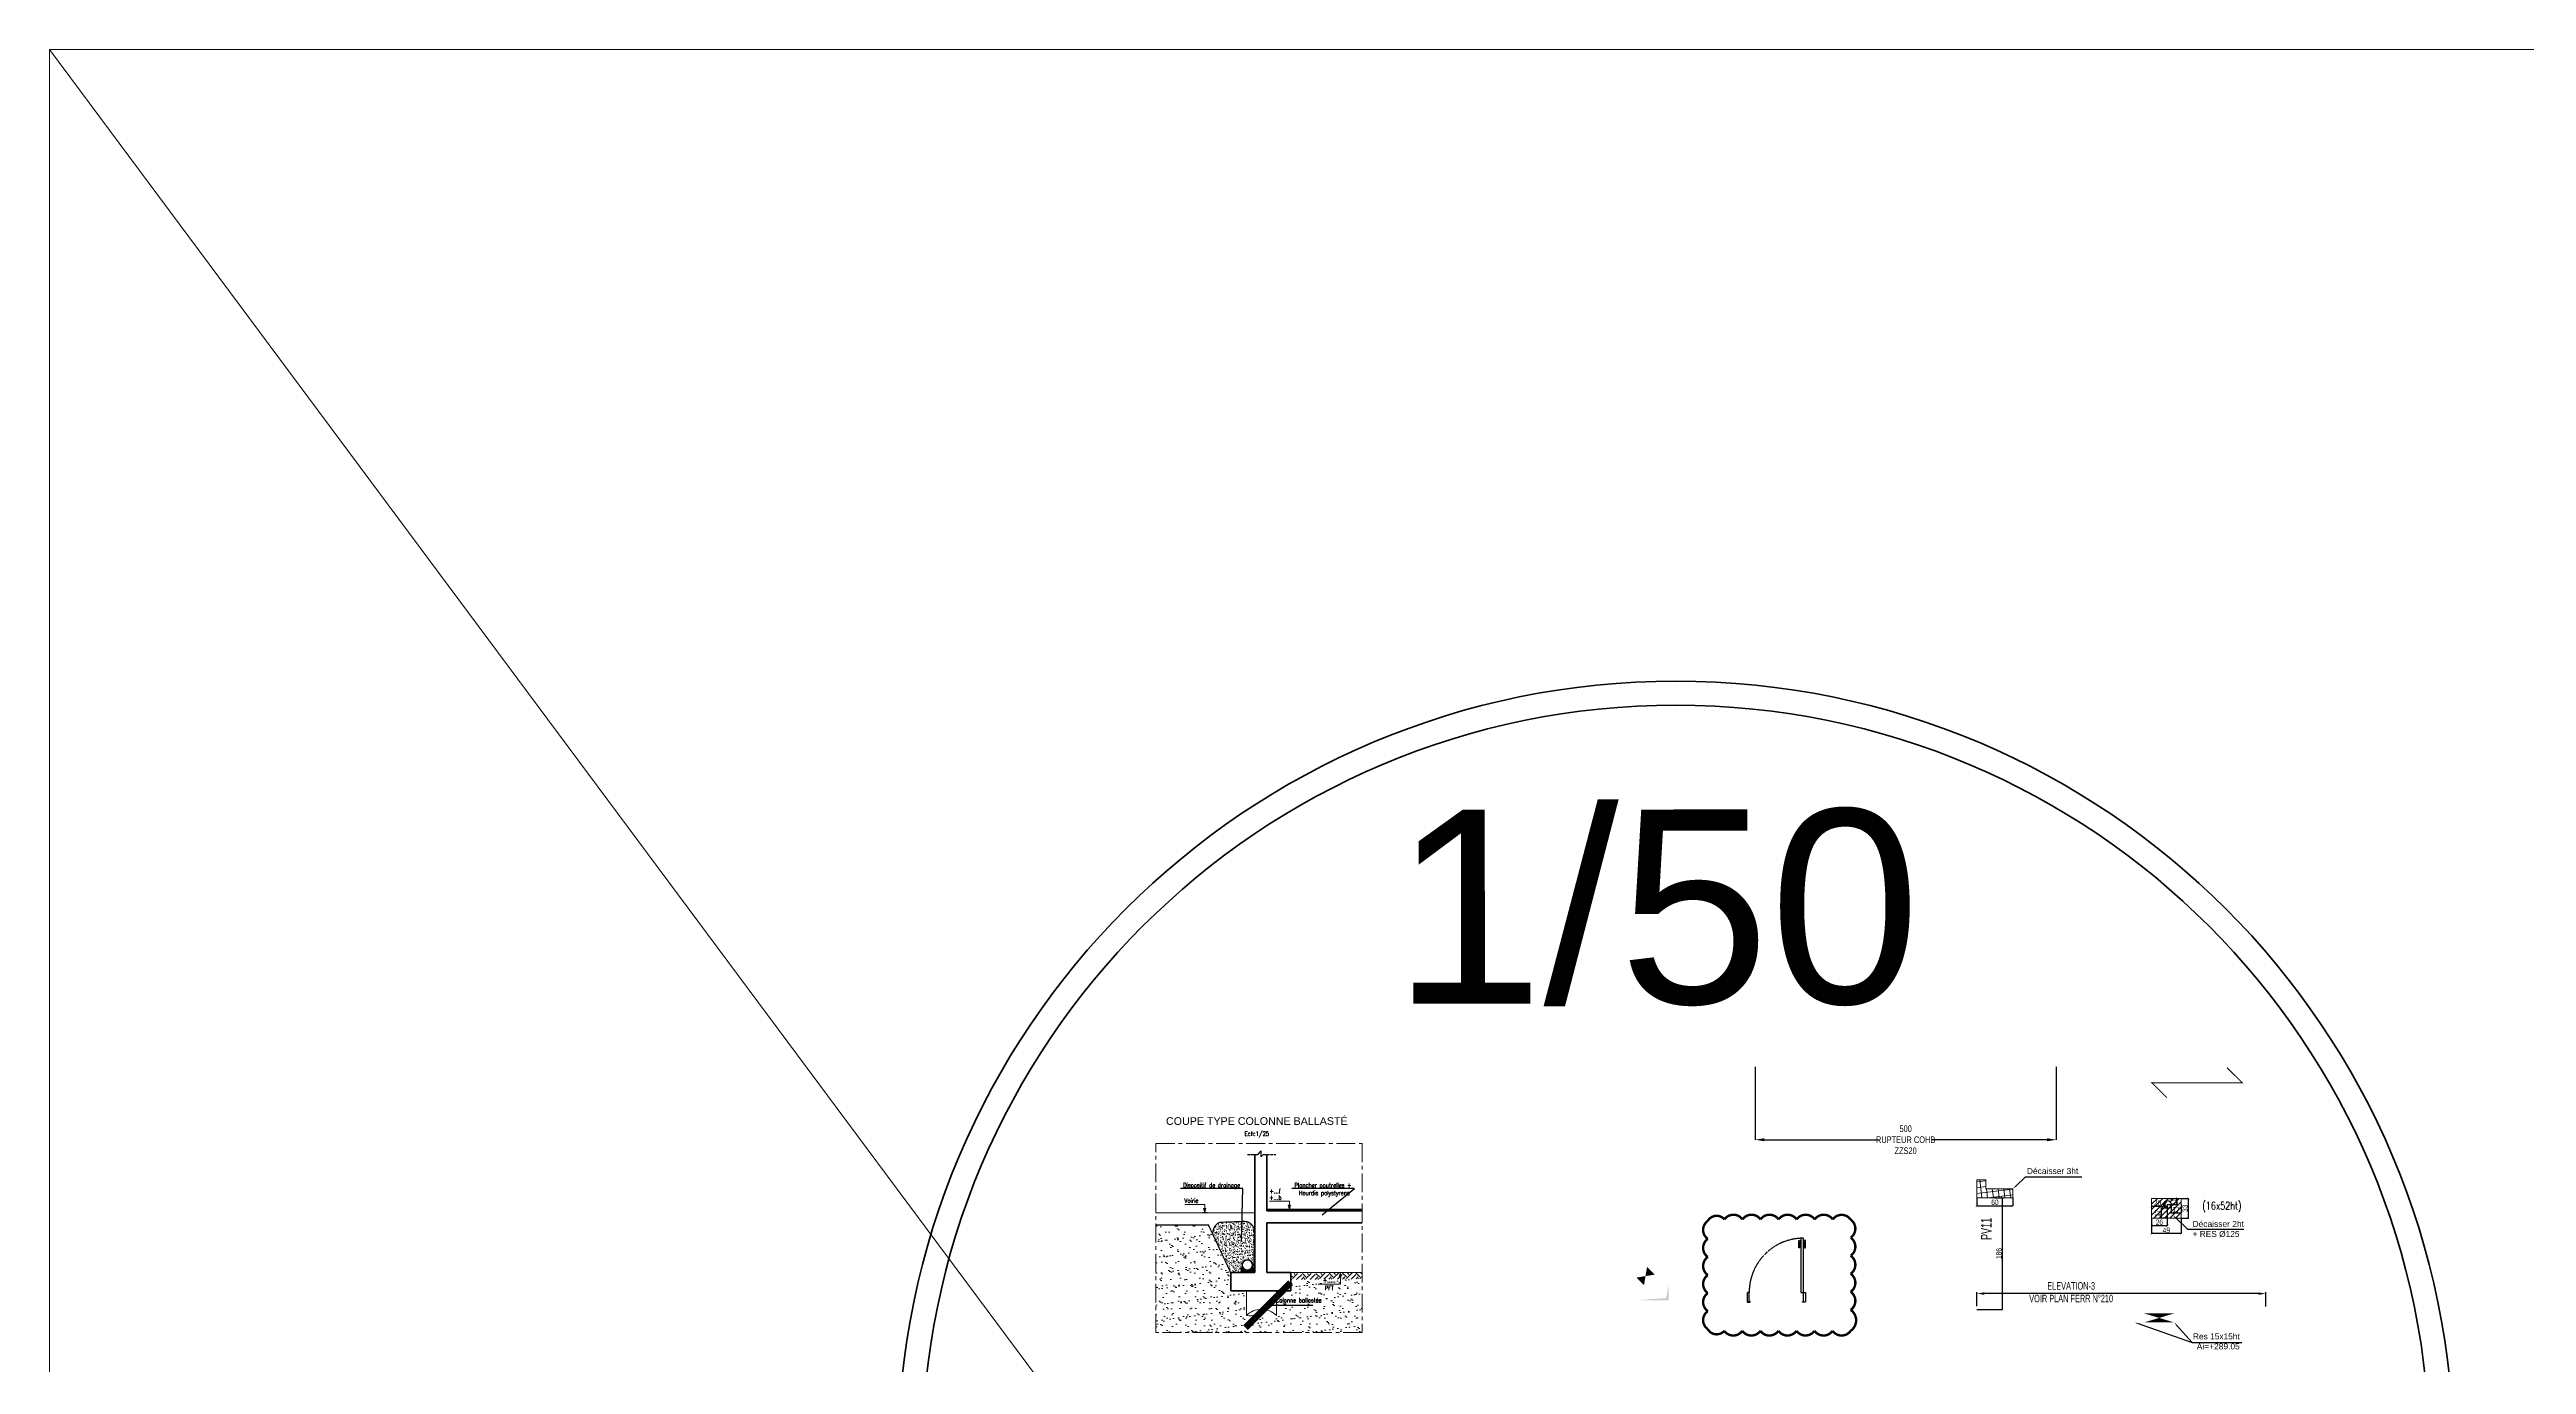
# Model space of a CAD drawing. Header units: metres. Extents: x -12536 to 12621, y -17191 to 9596.
# Drawn here: x 6423 to 10538, y 6131 to 8316 of the extents above; entities that cross this region are included whole.
import ezdxf
from ezdxf import colors
from ezdxf.entities.mleader import LeaderData, LeaderLine
from ezdxf.enums import TextEntityAlignment as Align
from ezdxf.math import Vec2, Vec3

# ---------------------------------------------------------------- set-up
doc = ezdxf.new("R2010")
doc.units = ezdxf.units.M
doc.header["$MEASUREMENT"] = 0
doc.header["$PDMODE"] = 2
doc.header["$PDSIZE"] = 0.25
for name, pattern in [('2007-10_08_CENTER', [100, 62.5, -12.5, 12.5, -12.5]), ('ACAD_ISO04W100', [30, 24, -3, 0, -3]), ('AXES', [2, 1.25, -0.25, 0.25, -0.25]), ('Cache (2)', [0.2, 0.1, -0.1]), ('CACHE2', [4.7625, 3.175, -1.5875]), ('LPENTE_200', [0.4, 0.25, -0.15])]:
    doc.linetypes.add(name, pattern=pattern)
for name, color, linetype in [('AXE COUPURE', 1, 'ACAD_ISO04W100'), ('B-ELE-RESERVATIONS', 3, 'Continuous'), ('B-HUISSERIE', 1, 'Continuous')]:
    doc.layers.add(name, color=color, linetype=linetype)
for name, color, linetype, lineweight in [('B-ARMA-TEXTE', 3, 'Continuous', 18), ('B-AXE', 1, 'AXES', 13), ('B-CAC', 5, 'CACHE2', 9), ('B-COT', 1, 'Continuous', 18), ('B-DALLE', 5, 'Continuous', 25), ('B-HACH', 8, 'Continuous', 9), ('B-RES', 6, 'Continuous', 18), ('B-RES PLOMBIER', 4, 'Continuous', 18), ('B-TITRE', 7, 'Continuous', 40), ("B-TITRE PV CV 0 L'ETAGE", 7, 'Continuous', 30), ('B-TXT', 3, 'Continuous', 30), ('B-VOILE-BA', 7, 'Continuous', 60), ('COTATION', 1, 'Continuous', 18), ('DALLE', 5, 'Continuous', 9)]:
    doc.layers.add(name, color=color, linetype=linetype, lineweight=lineweight)
for name, color, linetype, lineweight, true_color in [('B-COT ELEVATION', 7, 'Continuous', 15, 0xa400db), ('B-plombier', 7, 'Continuous', 20, 0xa100d6), ('b-rupteur 1', 7, 'Continuous', 20, 0xa400db)]:
    doc.layers.add(name, color=color, linetype=linetype, lineweight=lineweight, true_color=true_color)
doc.layers.add('B-REVISION', color=4, linetype='Continuous', plot=False)
doc.layers.add('B-TEXTE- LINTEAUX', color=7, linetype='Continuous', lineweight=25, plot=False)
doc.styles.add('Arial', font='arial.ttf', dxfattribs={"height": 0.128})
doc.styles.add('Arial Narrow', font='ARIALN.TTF', dxfattribs={"width": 0.5})
doc.styles.add('Helvetica_', font='arial.ttf', dxfattribs={"height": 0.198611})
doc.styles.add('Rr+3$0$r+3$0$TEXTE', font='arial.ttf', dxfattribs={"width": 0.7})
doc.styles.add('STYLE14', font='simplexf', dxfattribs={"width": 0.75})
doc.styles.add('TEXTE', font='arial.ttf', dxfattribs={"width": 0.7})
doc.styles.add('TEXTE25', font='romans.shx', dxfattribs={"width": 0.7, "height": 0.075})
doc.styles.add('TEXTE50', font='romans.shx', dxfattribs={"width": 0.7, "height": 0.15})
doc.styles.add('TITRE50', font='arial.ttf', dxfattribs={"height": 0.3})
doc.dimstyles.new('Copie de COT25CM2', dxfattribs={"dimscale": 0.005, "dimtxt": 1800, "dimasz": 750, "dimexe": 5, "dimexo": 10, "dimgap": 200, "dimtad": 1, "dimdec": 0, "dimrnd": 0.5, "dimzin": 12, "dimdsep": 46, "dimtxsty": 'TEXTE', "dimblk1": 'ARCHTICK', "dimblk2": 'ARCHTICK', "dimsah": 1, "dimcen": 0, "dimdle": 4, "dimclrd": 1, "dimclre": 256, "dimclrt": 1, "dimadec": 0, "dimazin": 0, "dimtfac": 1, "dimtdec": 0, "dimtmove": 1, "dimatfit": 3, "dimldrblk": 'ARCHTICK', "dimfxl": 1, "dimtolj": 1, "dimtzin": 0, "dimarcsym": 0})
doc.dimstyles.new('COT25CM', dxfattribs={"dimscale": 0.005, "dimtxt": 12.5, "dimasz": 7.5, "dimexe": 5, "dimexo": 10, "dimgap": 1.5, "dimtad": 1, "dimdec": 1, "dimlfac": 100, "dimrnd": 0.5, "dimzin": 12, "dimdsep": 46, "dimtxsty": 'TEXTE', "dimblk1": 'ARCHTICK', "dimblk2": 'ARCHTICK', "dimsah": 1, "dimcen": 0, "dimdle": 4, "dimclrd": 1, "dimclre": 1, "dimclrt": 3, "dimadec": 0, "dimazin": 0, "dimtfac": 1, "dimtdec": 1, "dimtmove": 1, "dimatfit": 3, "dimldrblk": 'ARCHTICK', "dimfxl": 1, "dimtolj": 1, "dimtzin": 0, "dimarcsym": 0})
doc.dimstyles.new('COT25CMm', dxfattribs={"dimscale": 0.5, "dimtxt": 12.5, "dimasz": 7.5, "dimexe": 5, "dimexo": 10, "dimgap": 1.5, "dimtad": 1, "dimdec": 1, "dimrnd": 0.5, "dimzin": 12, "dimdsep": 46, "dimtxsty": 'TEXTE', "dimblk1": 'ARCHTICK', "dimblk2": 'ARCHTICK', "dimsah": 1, "dimcen": 0, "dimdle": 0.75, "dimclrd": 1, "dimclre": 1, "dimclrt": 3, "dimadec": 0, "dimazin": 3, "dimtfac": 1, "dimtdec": 1, "dimtmove": 1, "dimatfit": 3, "dimldrblk": 'ARCHTICK', "dimfxl": 1, "dimtolj": 1, "dimtzin": 0, "dimarcsym": 0})
doc.dimstyles.new('Rr+3$0$r+3$0$Planelle', dxfattribs={"dimscale": 0.05, "dimtxt": 70, "dimasz": 300, "dimexe": 1, "dimexo": 2, "dimgap": 30, "dimtad": 0, "dimdec": 1, "dimlfac": -0.1, "dimrnd": 0.5, "dimzin": 12, "dimdsep": 46, "dimtxsty": 'Rr+3$0$r+3$0$TEXTE', "dimcen": 0, "dimdle": 100, "dimclrd": 256, "dimclre": 256, "dimclrt": 256, "dimaunit": 2, "dimazin": 3, "dimtfac": 1, "dimtdec": 1, "dimtix": 1, "dimtmove": 1, "dimatfit": 3, "dimldrblk": 'Rr+3$0$r+3$0$_ArchTick', "dimfxl": 1, "dimtolj": 1, "dimtzin": 0, "dimarcsym": 0})

# ---------------------------------------------------------------- blocks, each defined once
blk = doc.blocks.new('A$C12C653C1')
at = {"layer": 'B-HUISSERIE', "linetype": 'LPENTE_200'}
for p, q in [((86, 90.2), (86, 102.2)), ((86, 102.2), (89.5, 102.2)), ((87.5, 90.2), (86, 90.2)), ((89.5, 100.2), (87.5, 100.2)), ((87.5, 100.2), (87.5, 90.2)), ((89.5, 106), (89.5, 16)), ((93.5, 106), (89.5, 106)), ((93.5, 16), (93.5, 106)), ((97, 102.2), (93.5, 102.2)), ((93.5, 100.2), (95.5, 100.2)), ((95.5, 100.2), (95.5, 90.2)), ((95.5, 90.2), (97, 90.2)), ((97, 90.2), (97, 102.2)), ((0, 16), (0, 0)), ((3.5, 16), (0, 16)), ((0, 0), (5, 0)), ((3.5, 1), (3.5, 16)), ((5, 1), (3.5, 1)), ((5, 0), (5, 1)), ((89.5, 16), (93.5, 16)), ((92, 0), (92, 1)), ((92, 1), (93.5, 1)), ((97, 0), (92, 0)), ((93.5, 1), (93.5, 16)), ((93.5, 16), (97, 16)), ((97, 16), (97, 0))]:
    blk.add_line(p, q, dxfattribs=at)
blk.add_arc((93.5, 16), 90, 90, 180, dxfattribs=at)
blk = doc.blocks.new('niv00')
at = {"layer": 'B-COT'}
for p, q in [((481926.262, -520782.891), (481926.92, -520782.891)), ((481926.999, -520783.165), (481926.842, -520783.165)), ((481926.92, -520783.165), (481926.879, -520783.028)), ((481926.962, -520783.028), (481926.879, -520783.028)), ((481926.92, -520782.891), (481926.92, -520783.165)), ((481926.92, -520783.165), (481926.962, -520783.028))]:
    blk.add_line(p, q, dxfattribs=at)
blk.add_solid([(481926.962, -520783.028), (481926.92, -520783.028), (481926.92, -520783.165)], dxfattribs=at)
blk = doc.blocks.new('_ArchTick')
at = {"color": 0, "linetype": 'ByBlock', "const_width": 0.15}
blk.add_lwpolyline([(-0.5, -0.5), (0.5, 0.5)], dxfattribs=at)
blk = doc.blocks.new('REREHY')
at = {"layer": 'AXE COUPURE', "ltscale": 2}
for p, q in [((2403, 4407), (2582, 4407)), ((2661, 4407), (2873, 4407))]:
    blk.add_line(p, q, dxfattribs=at)
blk.add_lwpolyline([(2582, 4407), (2622, 4466), (2622, 4364), (2661, 4407)], dxfattribs=at)
blk = doc.blocks.new('ET44Y')
at = {"layer": 'B-COT'}
for p, q in [((63420, 22255), (63341, 22255)), ((63381, 22257), (63360, 22187)), ((63381, 22066), (63381, 22247)), ((63009, 22066), (63381, 22066)), ((63401, 22187), (63360, 22187))]:
    blk.add_line(p, q, dxfattribs=at)
blk.add_solid([(63401, 22187), (63381, 22187), (63381, 22257)], dxfattribs=at)
blk = doc.blocks.new('rezgrtgr')
at = {"layer": 'B-COT'}
h = blk.add_hatch(dxfattribs=at)
h.set_pattern_fill('ANSI31', color=256, scale=100, style=0)
h.set_pattern_definition([(45, (2527790.318, 1903842.406), (-8.838834765, 8.838834765), [])])
h.paths.add_polyline_path([(68600, 22060), (68560, 22060, -0.664786), (68394, 22060), (68372, 22060), (68372, 21981), (68600, 21981)])
for p, q in [((68394, 22060, 0), (68372, 22060, 0)), ((68372, 22060, 0), (68372, 21981, 0)), ((68600, 22060, 0), (68560, 22060, 0))]:
    blk.add_line(p, q, dxfattribs=at)
for radius in [90.2, 80.2]:
    blk.add_circle((68478, 22109, 0), radius, dxfattribs=at)
blk.add_arc((68477, 22095, 0), 90.2, 202.7692, 337.2308, dxfattribs=at)
blk = doc.blocks.new('*D657')
at = {"layer": 'b-rupteur 1', "linetype": 'ByBlock', "lineweight": -2, "transparency": 16777216}
for p, q in [((9256.7, 6625.5), (9256.7, 6504.6)), ((9756.6, 6625.5), (9756.6, 6504.6)), ((9271.7, 6504.6), (9462.8, 6504.6)), ((9741.6, 6504.6), (9550.5, 6504.6))]:
    blk.add_line(p, q, dxfattribs=at)
at = {"layer": 'b-rupteur 1', "linetype": 'ByBlock', "transparency": 16777216}
for points in [[(9271.7, 6507.1), (9271.7, 6502.1), (9256.7, 6504.6)], [(9741.6, 6507.1), (9741.6, 6502.1), (9756.6, 6504.6)]]:
    blk.add_solid(points, dxfattribs=at)
at = {"layer": 'Defpoints', "color": 0, "linetype": 'ByBlock', "transparency": 16777216}
for p in [(9256.7, 6625.6), (9756.6, 6625.6), (9756.6, 6504.6)]:
    blk.add_point(p, dxfattribs=at)
at = {"layer": 'b-rupteur 1', "linetype": 'ByBlock', "transparency": 16777216, "insert": (9506.7, 6504.6), "char_height": 3.5, "attachment_point": 5, "style": 'Rr+3$0$r+3$0$TEXTE'}
blk.add_mtext('\\A1;{\\H3.14286x;500\\P\\H1x;RUPTEUR COHB \\PZZS20}', dxfattribs=at)
blk = doc.blocks.new('Rr+3$0$r+3$0$_ArchTick')
at = {"color": 0, "linetype": 'ByBlock', "const_width": 0.15}
blk.add_lwpolyline([(-0.5, -0.5), (0.5, 0.5)], dxfattribs=at)
blk = doc.blocks.new('*D658')
at = {"layer": 'B-COT ELEVATION', "color": 3, "lineweight": -2, "transparency": 16777216}
for p, q in [((9625, 6227.8), (9625, 6251.5)), ((10092.5, 6249), (9637.5, 6249)), ((10105, 6227.7), (10105, 6251.4))]:
    blk.add_line(p, q, dxfattribs=at)
at = {"layer": 'B-COT ELEVATION', "color": 3, "transparency": 16777216}
for points in [[(9637.5, 6251.1), (9637.5, 6247), (9625, 6249)], [(10092.5, 6251), (10092.5, 6246.9), (10105, 6248.9)]]:
    blk.add_solid(points, dxfattribs=at)
at = {"layer": 'Defpoints', "color": 0, "transparency": 16777216}
for p in [(9625, 6249), (9625, 6222.8), (10105, 6222.7)]:
    blk.add_point(p, dxfattribs=at)
at = {"layer": 'B-COT ELEVATION', "color": 3, "transparency": 16777216, "insert": (9781.7, 6251.2), "char_height": 20, "attachment_point": 5, "rotation": 359.9887, "style": 'TEXTE'}
blk.add_mtext('\\A1;{\\H0.625x;ELEVATION-3\\PVOIR PLAN FERR N°210}', dxfattribs=at)
blk = doc.blocks.new('*D659')
at = {"layer": 'B-COT', "lineweight": -2, "transparency": 16777216}
for p, q in [((9625, 6408.1), (9625, 6395)), ((9685, 6408.1), (9685, 6395))]:
    blk.add_line(p, q, dxfattribs=at)
at = {"layer": 'B-COT', "color": 1, "lineweight": -2, "transparency": 16777216}
blk.add_line((9625, 6395), (9685, 6395), dxfattribs=at)
at = {"layer": 'Defpoints', "color": 0, "transparency": 16777216}
for p in [(9625, 6408.1), (9685, 6408.1), (9685, 6395)]:
    blk.add_point(p, dxfattribs=at)
at = {"layer": 'B-COT', "color": 1, "lineweight": -2, "transparency": 16777216, "xscale": 3.75, "yscale": 3.75, "zscale": 3.75, "rotation": 180}
blk.add_blockref('_ArchTick', (9625, 6395), dxfattribs=at)
at = {"layer": 'B-COT', "color": 1, "lineweight": -2, "transparency": 16777216, "xscale": 3.75, "yscale": 3.75, "zscale": 3.75}
blk.add_blockref('_ArchTick', (9685, 6395), dxfattribs=at)
at = {"layer": 'B-COT', "color": 1, "transparency": 16777216, "insert": (9655, 6400.6), "char_height": 9, "attachment_point": 5, "style": 'TEXTE'}
blk.add_mtext('\\A1;60', dxfattribs=at)
blk = doc.blocks.new('*D660')
at = {"layer": 'B-COT', "lineweight": -2, "transparency": 16777216}
for p, q in [((9655.1, 6408.1), (9667.3, 6408.1)), ((9625.1, 6222.8), (9667.3, 6222.8))]:
    blk.add_line(p, q, dxfattribs=at)
at = {"layer": 'B-COT', "color": 1, "lineweight": -2, "transparency": 16777216}
blk.add_line((9667.3, 6408.1), (9667.3, 6222.8), dxfattribs=at)
at = {"layer": 'Defpoints', "color": 0, "transparency": 16777216}
for p in [(9655, 6408.1), (9625, 6222.8), (9667.3, 6222.8)]:
    blk.add_point(p, dxfattribs=at)
at = {"layer": 'B-COT', "color": 1, "lineweight": -2, "transparency": 16777216, "xscale": 3.75, "yscale": 3.75, "zscale": 3.75}
for p, rotation in [((9667.3, 6408.1), 90), ((9667.3, 6222.8), 270)]:
    blk.add_blockref('_ArchTick', p, dxfattribs=dict(at, rotation=rotation))
at = {"layer": 'B-COT', "color": 1, "transparency": 16777216, "insert": (9661.7, 6315.5), "char_height": 9, "attachment_point": 5, "rotation": 90, "style": 'TEXTE'}
blk.add_mtext('\\A1;186', dxfattribs=at)
blk = doc.blocks.new('*D692')
at = {"layer": 'B-COT', "lineweight": -2, "transparency": 16777216}
for p, q in [((9964.4, 6407.1), (9976.4, 6407.1)), ((9964.4, 6374.1), (9976.4, 6374.1))]:
    blk.add_line(p, q, dxfattribs=at)
at = {"layer": 'B-COT', "color": 1, "lineweight": -2, "transparency": 16777216}
blk.add_line((9976.4, 6374.1), (9976.4, 6407.1), dxfattribs=at)
at = {"layer": 'Defpoints', "color": 0, "transparency": 16777216}
for p in [(9964.3, 6407.1), (9976.4, 6407.1), (9964.3, 6374.1)]:
    blk.add_point(p, dxfattribs=at)
at = {"layer": 'B-COT', "color": 1, "lineweight": -2, "transparency": 16777216, "xscale": 3.75, "yscale": 3.75, "zscale": 3.75}
for p, rotation in [((9976.4, 6407.1), 90), ((9976.4, 6374.1), 270)]:
    blk.add_blockref('_ArchTick', p, dxfattribs=dict(at, rotation=rotation))
at = {"layer": 'B-COT', "color": 1, "transparency": 16777216, "insert": (9970.8, 6390.6), "char_height": 9, "attachment_point": 5, "rotation": 90, "style": 'TEXTE'}
blk.add_mtext('\\A1;33', dxfattribs=at)
blk = doc.blocks.new('*D693')
at = {"layer": 'B-COT', "lineweight": -2, "transparency": 16777216}
for p, q in [((9915.3, 6374), (9915.3, 6348.6)), ((9964.3, 6374), (9964.3, 6348.6))]:
    blk.add_line(p, q, dxfattribs=at)
at = {"layer": 'B-COT', "color": 1, "lineweight": -2, "transparency": 16777216}
blk.add_line((9964.4, 6348.6), (9915.3, 6348.6), dxfattribs=at)
at = {"layer": 'Defpoints', "color": 0, "transparency": 16777216}
for p in [(9915.3, 6374.1), (9915.3, 6348.6), (9964.3, 6374.1)]:
    blk.add_point(p, dxfattribs=at)
at = {"layer": 'B-COT', "color": 1, "lineweight": -2, "transparency": 16777216, "xscale": 3.75, "yscale": 3.75, "zscale": 3.75, "rotation": 180}
blk.add_blockref('_ArchTick', (9915.3, 6348.6), dxfattribs=at)
at = {"layer": 'B-COT', "color": 1, "lineweight": -2, "transparency": 16777216, "xscale": 3.75, "yscale": 3.75, "zscale": 3.75}
blk.add_blockref('_ArchTick', (9964.3, 6348.6), dxfattribs=at)
at = {"layer": 'B-COT', "color": 1, "transparency": 16777216, "insert": (9939.8, 6354.2), "char_height": 9, "attachment_point": 5, "style": 'TEXTE'}
blk.add_mtext('\\A1;49', dxfattribs=at)
blk = doc.blocks.new('*D694')
at = {"layer": 'B-COT', "lineweight": -2, "transparency": 16777216}
for p, q in [((9941.3, 6397), (9941.3, 6361.8)), ((9915.4, 6374), (9915.4, 6361.8))]:
    blk.add_line(p, q, dxfattribs=at)
at = {"layer": 'B-COT', "color": 1, "lineweight": -2, "transparency": 16777216}
blk.add_line((9915.3, 6361.9), (9941.4, 6361.9), dxfattribs=at)
at = {"layer": 'Defpoints', "color": 0, "transparency": 16777216}
for p in [(9941.3, 6397.1), (9915.4, 6374.1), (9941.3, 6361.9)]:
    blk.add_point(p, dxfattribs=at)
at = {"layer": 'B-COT', "color": 1, "lineweight": -2, "transparency": 16777216, "xscale": 3.75, "yscale": 3.75, "zscale": 3.75, "rotation": 180}
blk.add_blockref('_ArchTick', (9915.4, 6361.9), dxfattribs=at)
at = {"layer": 'B-COT', "color": 1, "lineweight": -2, "transparency": 16777216, "xscale": 3.75, "yscale": 3.75, "zscale": 3.75}
blk.add_blockref('_ArchTick', (9941.3, 6361.9), dxfattribs=at)
at = {"layer": 'B-COT', "color": 1, "transparency": 16777216, "insert": (9928.3, 6367.4), "char_height": 9, "attachment_point": 5, "style": 'TEXTE'}
blk.add_mtext('\\A1;26', dxfattribs=at)
blk = doc.blocks.new('*D695')
at = {"layer": 'B-COT', "lineweight": -2, "transparency": 16777216}
for p, q in [((9941.4, 6397.1), (9958, 6397.1)), ((9943.6, 6407.1), (9958, 6407.1))]:
    blk.add_line(p, q, dxfattribs=at)
at = {"layer": 'B-COT', "color": 1, "lineweight": -2, "transparency": 16777216}
blk.add_line((9957.9, 6397.1), (9957.9, 6407.1), dxfattribs=at)
at = {"layer": 'Defpoints', "color": 0, "transparency": 16777216}
for p in [(9941.3, 6397.1), (9943.5, 6407.1), (9957.9, 6407.1)]:
    blk.add_point(p, dxfattribs=at)
at = {"layer": 'B-COT', "color": 1, "lineweight": -2, "transparency": 16777216, "xscale": 3.75, "yscale": 3.75, "zscale": 3.75}
for p, rotation in [((9957.9, 6407.1), 90), ((9957.9, 6397.1), 270)]:
    blk.add_blockref('_ArchTick', p, dxfattribs=dict(at, rotation=rotation))
at = {"layer": 'B-COT', "color": 1, "transparency": 16777216, "insert": (9952.3, 6402.1), "char_height": 9, "attachment_point": 5, "rotation": 90, "style": 'TEXTE'}
blk.add_mtext('\\A1;10', dxfattribs=at)
blk = doc.blocks.new('*D696')
at = {"layer": 'B-COT', "lineweight": -2, "transparency": 16777216}
for p, q in [((9947.6, 6397), (9947.6, 6383)), ((9964.3, 6397), (9964.3, 6383))]:
    blk.add_line(p, q, dxfattribs=at)
at = {"layer": 'B-COT', "color": 1, "lineweight": -2, "transparency": 16777216}
blk.add_line((9947.6, 6383), (9964.4, 6383), dxfattribs=at)
at = {"layer": 'Defpoints', "color": 0, "transparency": 16777216}
for p in [(9947.6, 6397.1), (9964.3, 6397.1), (9964.3, 6383)]:
    blk.add_point(p, dxfattribs=at)
at = {"layer": 'B-COT', "color": 1, "lineweight": -2, "transparency": 16777216, "xscale": 3.75, "yscale": 3.75, "zscale": 3.75, "rotation": 180}
blk.add_blockref('_ArchTick', (9947.6, 6383), dxfattribs=at)
at = {"layer": 'B-COT', "color": 1, "lineweight": -2, "transparency": 16777216, "xscale": 3.75, "yscale": 3.75, "zscale": 3.75}
blk.add_blockref('_ArchTick', (9964.3, 6383), dxfattribs=at)
at = {"layer": 'B-COT', "color": 1, "transparency": 16777216, "insert": (9956, 6388.5), "char_height": 9, "attachment_point": 5, "style": 'TEXTE'}
blk.add_mtext('\\A1;17', dxfattribs=at)
blk = doc.blocks.new('*D697')
at = {"layer": 'B-COT', "lineweight": -2, "transparency": 16777216}
for p, q in [((9941.3, 6390.8), (9931, 6390.8)), ((9941.3, 6374.1), (9931, 6374.1))]:
    blk.add_line(p, q, dxfattribs=at)
at = {"layer": 'B-COT', "color": 1, "lineweight": -2, "transparency": 16777216}
blk.add_line((9931, 6390.8), (9931, 6374.1), dxfattribs=at)
at = {"layer": 'Defpoints', "color": 0, "transparency": 16777216}
for p in [(9941.3, 6390.8), (9931, 6374.1), (9941.3, 6374.1)]:
    blk.add_point(p, dxfattribs=at)
at = {"layer": 'B-COT', "color": 1, "lineweight": -2, "transparency": 16777216, "xscale": 3.75, "yscale": 3.75, "zscale": 3.75}
for p, rotation in [((9931, 6390.8), 90), ((9931, 6374.1), 270)]:
    blk.add_blockref('_ArchTick', p, dxfattribs=dict(at, rotation=rotation))
at = {"layer": 'B-COT', "color": 1, "transparency": 16777216, "insert": (9925.5, 6382.5), "char_height": 9, "attachment_point": 5, "rotation": 90, "style": 'TEXTE'}
blk.add_mtext('\\A1;17', dxfattribs=at)
blk = doc.blocks.new('*D698')
at = {"layer": 'B-COT', "lineweight": -2, "transparency": 16777216}
for p, q in [((9915.3, 6395.1), (9915.3, 6393.8)), ((9935.1, 6397), (9935.1, 6393.8))]:
    blk.add_line(p, q, dxfattribs=at)
at = {"layer": 'B-COT', "color": 1, "lineweight": -2, "transparency": 16777216}
blk.add_line((9935.1, 6393.9), (9915.3, 6393.9), dxfattribs=at)
at = {"layer": 'Defpoints', "color": 0, "transparency": 16777216}
for p in [(9915.3, 6395.2), (9915.3, 6393.9), (9935.1, 6397.1)]:
    blk.add_point(p, dxfattribs=at)
at = {"layer": 'B-COT', "color": 1, "lineweight": -2, "transparency": 16777216, "xscale": 3.75, "yscale": 3.75, "zscale": 3.75, "rotation": 180}
blk.add_blockref('_ArchTick', (9915.3, 6393.9), dxfattribs=at)
at = {"layer": 'B-COT', "color": 1, "lineweight": -2, "transparency": 16777216, "xscale": 3.75, "yscale": 3.75, "zscale": 3.75}
blk.add_blockref('_ArchTick', (9935.1, 6393.9), dxfattribs=at)
at = {"layer": 'B-COT', "color": 1, "transparency": 16777216, "insert": (9925.2, 6399.5), "char_height": 9, "attachment_point": 5, "style": 'TEXTE'}
blk.add_mtext('\\A1;20', dxfattribs=at)

msp = doc.modelspace()

# ---------------------------------------------------------------- hatches: boundary and pattern name
at = {"layer": 'B-HACH'}
h = msp.add_hatch(dxfattribs=at)
h.set_pattern_fill('AR-SAND', color=256, scale=0.4)
h.set_pattern_definition([(37.5, (1565.239, 4085.66), (-0.640013, 19.57653), [0, -15.4432, 0, -17.272, 0, -16.51]), (7.5, (1565.24, 4085.66), (17.98093, 28.673), [0, -8.3312, 0, -13.9192, 0, -5.334]), (327.5, (1552.742, 4085.66), (31.639695, 0.057487), [0, -5.08, 0, -18.288, 0, -23.876]), (317.5, (1552.742, 4085.66), (30.54226, 8.91717), [0, -2.54, 0, -11.9888, 0, -13.716])])
h.paths.add_polyline_path([(8261.11, 6363.103), (8348.214, 6363.103), (8385.25, 6283.749), (8385.25, 6253.749), (8411.277, 6253.749), (8411.277, 6212.4), (8461.277, 6212.4), (8461.277, 6253.749), (8485.25, 6253.749), (8485.25, 6272.374), (8603.452, 6272.374), (8603.452, 6184.036), (8261.11, 6184.036)])
h = msp.add_hatch(dxfattribs=at)
h.set_pattern_fill('AR-CONC', color=256, scale=0.05)
h.set_pattern_definition([(50, (7705.288, 6022.038), (9.10923, -0.796954), [0.9525, -10.4775]), (355, (7705.288, 6022.038), (-1.76217, 9.55284), [0.762, -8.38203]), (100.4514, (7706.047, 6021.972), (7.34706, 8.75589), [0.8095, -8.90451]), (46.1842, (7705.288, 6024.578), (13.55395, -2.10212), [1.42875, -15.71625]), (96.6356, (7706.418, 6024.403), (11.8702, 12.3713), [1.21425, -13.35678]), (351.1842, (7705.288, 6024.578), (11.8702, 12.3713), [1.143, -12.57299]), (21, (7706.558, 6023.943), (7.58072, -5.11326), [0.9525, -10.4775]), (326, (7706.558, 6023.943), (3.0901, 9.2094), [0.762, -8.382]), (71.4514, (7707.19, 6023.517), (10.67082, 4.09614), [0.8095, -8.9045]), (37.5, (7705.2882, 6022.0382), (0.15443, 4.227752), [0, -8.2804, 0, -8.509, 0, -8.41375]), (7.5, (7705.2882, 6022.0382), (3.340983, 5.00903), [0, -4.8514, 0, -8.0899, 0, -3.20675]), (327.5, (7702.456, 6022.0382), (6.77953, -0.286437), [0, -3.175, 0, -9.906, 0, -13.1445]), (317.5, (7701.186, 6022.038), (7.40646, 1.271325), [0, -4.1275, 0, -6.5786, 0, -9.3345])])
h.paths.add_polyline_path([(8402.488, 6283.749), (8402.488, 6291.651), (8404.626, 6291.651), (8403.206, 6297.691), (8405.481, 6301.486), (8407.309, 6308.286), (8414.31, 6305.451), (8421.27, 6303.388), (8422.963, 6302.886), (8424.437, 6354.778), (8420.062, 6363.793), (8409.81, 6368.878), (8367.181, 6366.538), (8361.589, 6363.709), (8356.378, 6354.893), (8356.378, 6346.753), (8385.25, 6283.749)])
at = {"layer": 'B-HACH', "linetype": 'Cache (2)'}
h = msp.add_hatch(dxfattribs=at)
h.set_pattern_fill('EARTH', color=256, scale=2.5, angle=45, style=0)
h.set_pattern_definition([(45, (17049.873, 34575.678), (2e-15, 22.45064), [15.875, -15.875]), (45, (17045.663, 34579.887), (2e-15, 22.45064), [15.875, -15.875]), (45, (17041.454, 34584.097), (2e-15, 22.45064), [15.875, -15.875]), (135, (17041.454, 34586.903), (-22.45064, 2e-15), [15.875, -15.875]), (135, (17045.663, 34591.113), (-22.45064, 2e-15), [15.875, -15.875]), (135, (17049.873, 34595.322), (-22.45064, 2e-15), [15.875, -15.875])])
h.paths.add_polyline_path([(8612.248, 6266.565), (8612.248, 6276.065), (8621.756, 6276.065), (8621.756, 6266.565)], flags=9)
h.paths.add_polyline_path([(8603.452, 6273.383), (8603.452, 6283.384), (8485.25, 6282.058), (8485.25, 6272.057)])
at = {"layer": 'B-plombier'}
h = msp.add_hatch(dxfattribs=at)
h.set_pattern_fill('ANSI37', color=5, scale=3, angle=-38.134856, style=0)
h.set_pattern_definition([(6.865144, (-131412.608, -35681.545), (-1.1385506, 9.4567081), []), (96.865144, (-131412.608, -35681.545), (-9.4567081, -1.1385506), [])])
h.paths.add_polyline_path([(9625.006, 6438.112), (9625.006, 6408.112), (9685.006, 6408.112), (9685.006, 6423.112), (9640.006, 6423.112), (9640.006, 6438.112)])
h = msp.add_hatch(dxfattribs=at)
h.set_pattern_fill('ANSI31', color=5, scale=2)
h.set_pattern_definition([(45, (-101122.264, -24608.174), (-4.49012806, 4.49012806), [])])
h.paths.add_polyline_path([(9964.349, 6407.077), (9915.349, 6407.077), (9915.349, 6374.077), (9964.349, 6374.077)])
edge = h.paths.add_edge_path(flags=16)
edge.add_arc((9941.349, 6397.077), 6.25, 0, 360)
h = msp.add_hatch(color=5, dxfattribs=at)
h.dxf.hatch_style = 1
h.paths.add_polyline_path([(9942.849, 6403.145, 0.48711991), (9935.099, 6397.077, 0.48711991), (9942.849, 6391.01, -0.78288136)])
at = {"layer": 'B-RES PLOMBIER', "ltscale": 0.5}
h = msp.add_hatch(color=256, dxfattribs=at)
h.dxf.hatch_style = 1
h.paths.add_polyline_path([(9059.3, 6275.55), (9089.706, 6280.5), (9076.978, 6293.228), (9072.028, 6262.822)])

# ---------------------------------------------------------------- linework, layer by layer
at = {"layer": 'B-AXE', "linetype": '2007-10_08_CENTER', "ltscale": 0.5}
msp.add_lwpolyline([(8261.11, 6498.636), (8603.452, 6498.636), (8603.452, 6184.036), (8261.11, 6184.036)], close=True, dxfattribs=at)
at = {"layer": 'B-CAC', "ltscale": 150}
msp.add_line((8424.989, 6383.324, 0), (8261.11, 6383.324, 0), dxfattribs=at)
at = {"layer": 'B-COT'}
for p, q in [((8402.488, 6283.749, 0), (8425.25, 6283.749, 0)), ((8411.277, 6253.892, 0), (8411.277, 6212.4, 0)), ((8461.277, 6253.892, 0), (8461.277, 6212.4, 0))]:
    msp.add_line(p, q, dxfattribs=at)
msp.add_lwpolyline([(6422.806, 8316.185), (12620.595, 8316.185), (12620.595, -17.901), (6422.806, -17.901)], close=True, dxfattribs=at)
msp.add_lwpolyline([(6422.806, 8316.185), (12620.595, -17.901)], dxfattribs=at)
for centre, radius, start, end in [((8415.771, 6243.731, 0), 31.651, 261.836236, 318.42601), ((8436.355, 6188.093, 0), 34.813, 44.285037, 135.759759)]:
    msp.add_arc(centre, radius, start, end, dxfattribs=at)
at = {"layer": 'B-DALLE'}
msp.add_line((8603.452, 6388.748, 0), (8445.25, 6388.748, 0), dxfattribs=at)
at = {"layer": 'B-ELE-RESERVATIONS', "color": 2, "linetype": 'Continuous', "lineweight": 18}
msp.add_solid([(9902.919, 6216.011), (9952.919, 6216.011), (9952.919, 6201.049), (9902.919, 6201.049)], dxfattribs=at)
at = {"layer": 'B-HACH', "linetype": 'Cache (2)'}
msp.add_line((8426.25, 6366.749, 0), (8427.25, 6366.749, 0), dxfattribs=at)
at = {"layer": 'B-HACH'}
msp.add_line((8603.452, 6283.799, 0), (8485.25, 6283.749, 0), dxfattribs=at)
at = {"layer": 'B-HACH', "const_width": 2, "elevation": 0}
msp.add_lwpolyline([(8385.25, 6283.748), (8348.214, 6363.103), (8261.11, 6363.103)], dxfattribs=at)
msp.add_lwpolyline([(8423.893, 6291.651), (8424.611, 6352.495, 0.42722461), (8407.161, 6368.954), (8366.667, 6367.333, 0.33270603), (8355.944, 6345.99)], format="xyb", dxfattribs=at)
at = {"layer": 'B-plombier', "color": 5}
for points in [[(9625.006, 6438.112), (9625.006, 6408.112), (9685.006, 6408.112), (9685.006, 6423.112), (9640.006, 6423.112), (9640.006, 6438.112)], [(9915.349, 6407.077), (9964.349, 6407.077), (9964.349, 6374.077), (9915.349, 6374.077)]]:
    msp.add_lwpolyline(points, close=True, dxfattribs=at)
msp.add_circle((9941.349, 6397.077), 6.25, dxfattribs=at)
msp.add_arc((9944.337, 6397.077), 6.25, 103.88654, 256.11346, dxfattribs=at)
at = {"layer": 'B-RES', "ltscale": 1500}
msp.add_solid([(9108.656, 6241.537), (9112.96, 6263.12), (9057.393, 6237.552), (9112.96, 6237.552)], dxfattribs=at)
at = {"layer": 'B-REVISION', "const_width": 4, "elevation": -34.014}
msp.add_lwpolyline([(9415.347, 6187.099, -0.52056705), (9385.347, 6187.099, -0.52056705), (9355.347, 6187.099, -0.52056705), (9325.347, 6187.099, -0.52056705), (9295.347, 6187.099, -0.52056705), (9265.347, 6187.099, -0.52056705), (9235.347, 6187.099, -0.52056705), (9205.347, 6187.099, -0.52056705), (9178.032, 6189.785, -0.52056705), (9178.032, 6219.785, -0.52056705), (9178.032, 6249.785, -0.52056705), (9178.032, 6279.785, -0.52056705), (9178.032, 6309.785, -0.52056705), (9178.032, 6339.785, -0.52056705), (9178.032, 6369.785, -0.52056705), (9205.622, 6372.195, -0.52056705), (9235.622, 6372.195, -0.52056705), (9265.622, 6372.195, -0.52056705), (9295.622, 6372.195, -0.52056705), (9325.622, 6372.195, -0.52056705), (9355.622, 6372.195, -0.52056705), (9385.622, 6372.195, -0.52056705), (9415.347, 6371.919, -0.52056705), (9415.347, 6341.919, -0.52056705), (9415.347, 6311.919, -0.52056705), (9415.347, 6281.919, -0.52056705), (9415.347, 6251.919, -0.52056705), (9415.347, 6221.919, -0.52056705)], format="xyb", close=True, dxfattribs=at)
at = {"layer": 'B-TITRE'}
for radius in [1292.495, 1252.495]:
    msp.add_circle((9124.952, 5974.161), radius, dxfattribs=at)
at = {"layer": 'B-VOILE-BA'}
for p, q in [((8425.25, 6480.224, 0), (8425.25, 6386.749, 0)), ((8445.25, 6386.749, 0), (8445.25, 6480.224, 0)), ((8425.25, 6386.749, 0), (8425.25, 6283.749, 0)), ((8445.25, 6386.749, 0), (8603.452, 6386.749, 0)), ((8445.25, 6283.749, 0), (8445.25, 6366.749, 0)), ((8445.25, 6366.749, 0), (8603.452, 6366.749, 0)), ((8385.25, 6253.749, 0), (8385.25, 6283.749, 0)), ((8425.25, 6283.749, 0), (8385.25, 6283.749, 0)), ((8485.25, 6283.749, 0), (8445.25, 6283.749, 0)), ((8485.25, 6253.749, 0), (8485.25, 6283.749, 0)), ((8485.25, 6253.749, 0), (8385.25, 6253.749, 0))]:
    msp.add_line(p, q, dxfattribs=at)
at = {"layer": 'DALLE', "const_width": 1.68}
msp.add_lwpolyline([(10040.929, 6624.152), (10065.862, 6599.24), (9915.761, 6599.24), (9940.52, 6574.502)], dxfattribs=at)

# ---------------------------------------------------------------- block references
at = {"layer": 'B-ARMA-TEXTE', "xscale": 0.1, "yscale": 0.1, "zscale": 0.1}
msp.add_blockref('ET44Y', (2229.531, 4058.268, 0), dxfattribs=at)
at = {"layer": 'B-HACH', "xscale": 0.1, "yscale": 0.1, "zscale": 0.1}
for name, p in [('REREHY', (8173.007, 6039.561, 0)), ('rezgrtgr', (1565.239, 4085.659))]:
    msp.add_blockref(name, p, dxfattribs=at)
at = {"layer": 'B-HUISSERIE'}
msp.add_blockref('A$C12C653C1', (9243.233, 6234.927, -34.014), dxfattribs=at)
at = {"layer": 'COTATION', "xscale": 50, "yscale": 50, "zscale": 50}
for p in [(-24088003.923, 26045541.819, 0), (-24087863.196, 26045547.016, 0)]:
    msp.add_blockref('niv00', p, dxfattribs=at)

# ---------------------------------------------------------------- texts
at = {"layer": 'B-ELE-RESERVATIONS', "color": 2, "insert": (10061.885, 6156.092), "char_height": 10, "attachment_point": 9, "rotation": 0.032639, "style": 'Arial'}
msp.add_mtext_dynamic_manual_height_columns('Res {\\fArial|b0|i0|c0|p39;\\W0.99;15x15ht\\P}Ai=+289.05', width=80.60661, gutter_width=12.5, heights=[0], dxfattribs=at)
at = {"layer": 'B-plombier', "color": 5, "char_height": 10, "style": 'Arial'}
for s, insert, attachment_point, rotation in [('Décaisser 3ht ', (9793.573, 6447.471), 9, 359.998929), ('Décaisser 2ht \\P{\\fArial|b0|i0|c0|p39;\\W0.99;+ RES Ø125}', (9983.419, 6342.661), 7, 359.999813)]:
    msp.add_mtext_dynamic_manual_height_columns(s, width=167.00724, gutter_width=12.5, heights=[55.481], dxfattribs=dict(at, insert=insert, attachment_point=attachment_point, rotation=rotation))
at = {"layer": 'B-TEXTE- LINTEAUX', "color": 5, "insert": (10064.861, 6401.502), "char_height": 13, "attachment_point": 3, "rotation": 0.006302, "style": 'STYLE14'}
msp.add_mtext_dynamic_manual_height_columns('(16x52ht)', width=202.03858, gutter_width=12.5, heights=[0], dxfattribs=at)
at = {"layer": 'B-TITRE', "style": 'TITRE50'}
msp.add_text('COUPE TYPE COLONNE BALLASTÉ', height=12.705, rotation=0.000001, dxfattribs=at).set_placement((8428.683, 6529.305, 0), align=Align.CENTER)
at = {"layer": "B-TITRE PV CV 0 L'ETAGE", "color": 6, "style": 'Arial Narrow', "width": 0.75}
msp.add_text('PV11', height=17.6, rotation=89.96026, dxfattribs=at).set_placement((9649.491, 6356.389), align=Align.CENTER)
at = {"layer": 'B-TXT', "style": 'TEXTE50', "width": 0.7}
for s, p in [('Ech:1/25', (8428.822, 6510.902, 0)), ('Colonne ballastée', (8498.269, 6234.157, 0))]:
    msp.add_text(s, height=7.5, rotation=0.000001, dxfattribs=at).set_placement(p, align=Align.CENTER)
at = {"layer": 'B-TXT', "width": 0.7}
for s, rotation, style, p in [('Dispositif de drainage', 359.999999, 'TEXTE50', (8306.164, 6425.335, 0)), ('+...f', 0.000001, 'TEXTE25', (8449.688, 6415.398, 0)), ('Plancher poutrelles + ', 359.999999, 'TEXTE50', (8491.313, 6425.335, 0)), ('Hourdis polystyrene', 359.999999, 'TEXTE50', (8498.563, 6412.411, 0)), ('Voirie', 359.999999, 'TEXTE50', (8308.515, 6399.62, 0)), ('+...b', 0.000001, 'TEXTE25', (8449.243, 6404.817, 0)), ('+.....', 0.000001, 'TEXTE25', (8538.624, 6267.658, 0)), ('PFT', 0.000001, 'TEXTE25', (8541.444, 6254.612, 0))]:
    msp.add_text(s, height=7.5, rotation=rotation, dxfattribs=dict(at, style=style)).set_placement(p)
at = {"layer": 'Defpoints', "lineweight": 0, "style": 'Helvetica_'}
msp.add_text('1/50', height=322.4322, rotation=0.037239, dxfattribs=at).set_placement((8654.599, 6730.628, -17.007))

# ---------------------------------------------------------------- dimensions: what is measured, and where the dimension line sits
at = {"layer": 'B-COT'}
for base, p1, p2, picture, middle in [((9685.006, 6394.98), (9625.006, 6408.112), (9685.006, 6408.112), '*D659', (9655.006, 6400.575)), ((9915.349, 6393.873), (9935.099, 6397.077), (9915.349, 6395.186), '*D698', (9925.224, 6399.468)), ((9941.349, 6361.855), (9915.35, 6374.077), (9941.349, 6397.077), '*D694', (9928.35, 6367.45)), ((9964.349, 6383.03), (9947.599, 6397.077), (9964.349, 6397.077), '*D696', (9955.974, 6388.549)), ((9915.349, 6348.584), (9964.349, 6374.077), (9915.349, 6374.077), '*D693', (9939.849, 6354.179))]:
    dim = msp.add_linear_dim(base=base, p1=p1, p2=p2, dimstyle='Copie de COT25CM2', dxfattribs=at)
    dim.commit()
    dim.dimension.update_dxf_attribs({"geometry": picture, "text_midpoint": middle})
for base, p1, p2, picture, middle in [((9667.251, 6222.804), (9655.006, 6408.112), (9625.005, 6222.804), '*D660', (9661.656, 6315.458)), ((9931.01, 6374.077), (9941.349, 6390.827), (9941.349, 6374.077), '*D697', (9925.491, 6382.452)), ((9976.415, 6407.077), (9964.349, 6374.077), (9964.349, 6407.077), '*D692', (9970.817, 6390.577))]:
    dim = msp.add_linear_dim(base=base, p1=p1, p2=p2, angle=90, dimstyle='Copie de COT25CM2', dxfattribs=at)
    dim.commit()
    dim.dimension.update_dxf_attribs({"geometry": picture, "text_midpoint": middle})
dim = msp.add_linear_dim(base=(9957.928, 6407.077), p1=(9941.349, 6397.077), p2=(9943.525, 6407.077), angle=90, dimstyle='Copie de COT25CM2', dxfattribs=at)
dim.commit()
dim.dimension.update_dxf_attribs({"geometry": '*D695', "text_midpoint": (9957.928, 6402.077), "dimtype": 160})
at = {"layer": 'B-COT ELEVATION', "color": 3}
dim = msp.add_linear_dim(base=(9625.01, 6249.043), p1=(10105.004, 6222.71), p2=(9625.005, 6222.804), angle=179.988698, text='{\\H0.625x;ELEVATION-3\\PVOIR PLAN FERR N°210}', dimstyle='COT25CMm', override={"dimtxt": 40, "dimasz": 25, "dimgap": 5, "dimclrd": 3, "dimclre": 3}, dxfattribs=at)
dim.commit()
dim.dimension.update_dxf_attribs({"geometry": '*D658', "text_midpoint": (9781.731, 6230.44), "dimtype": 161})
at = {"layer": 'b-rupteur 1', "linetype": 'ByBlock'}
dim = msp.add_linear_dim(base=(9756.636, 6504.625), p1=(9256.698, 6625.59), p2=(9756.636, 6625.59), text='{\\H3.14286x;<>\\P\\H1x;RUPTEUR COHB \\PZZS20}', dimstyle='Rr+3$0$r+3$0$Planelle', dxfattribs=at)
dim.commit()
dim.dimension.update_dxf_attribs({"geometry": '*D657', "text_midpoint": (9506.667, 6504.625)})

# ---------------------------------------------------------------- leaders
at = {"layer": 'B-COT'}
for points in [[(8403.183, 6335.325, 0), (8405.603, 6423.352, 0), (8301.9, 6423.352, 0)], [(8537.496, 6379.992, 0), (8590.752, 6423.352, 0), (8487.049, 6423.352, 0)]]:
    msp.add_leader(points, dimstyle='COT25CM', dxfattribs=at)
msp.add_leader([(8447.302, 6229.681), (8493.15, 6229.681), (8521.866, 6229.681)], dimstyle='COT25CM', override={"dimasz": 15000}, dxfattribs=at)
at = {"layer": 'B-ELE-RESERVATIONS', "color": 2}
ml = msp.add_multileader_mtext('Standard', dxfattribs=at)
ml.set_content('', color=5)
ml.set_leader_properties()
ml.build(insert=Vec2(0, 0))
ml.multileader.update_dxf_attribs({"dogleg_length": 65, "arrow_head_size": 5.76})
ctx = ml.context
ctx.base_point, ctx.char_height, ctx.arrow_head_size, ctx.landing_gap_size, ctx.plane_origin, ctx.plane_x_axis, ctx.plane_y_axis = Vec3(10065.289, 6167.761), 5.76, 5.76, 2.88, Vec3(9909.547, 6129.347), Vec3(0.99999983, 0.00058011), Vec3(-0.00058011, 0.99999983)
ctx.text_align_type = 2
notes = []
notes.append((ctx, [(0, (1, 1, 0), (9982.521, 6167.713), (0.99999983, 0.00058011), 82.768, [(0, [(9887.401, 6201.049)], 0, [])])]))
ctx.mtext.insert, ctx.mtext.text_direction, ctx.mtext.rotation, ctx.mtext.alignment, ctx.mtext.flow_direction = Vec3(10068.167, 6170.643), Vec3(0.99999983, 0.00058011), 0.00058011, 3, 5
ml = msp.add_multileader_mtext('Standard', dxfattribs=at)
ml.set_content('', color=5)
ml.set_leader_properties()
ml.build(insert=Vec2(0, 0))
ml.multileader.update_dxf_attribs({"dogleg_length": 65, "arrow_head_size": 5.76})
ctx = ml.context
ctx.base_point, ctx.char_height, ctx.arrow_head_size, ctx.landing_gap_size, ctx.plane_origin, ctx.plane_x_axis, ctx.plane_y_axis = Vec3(10065.289, 6167.761), 5.76, 5.76, 2.88, Vec3(9975.233, 6129.748), Vec3(0.99999983, 0.00058011), Vec3(-0.00058011, 0.99999983)
ctx.text_align_type = 2
notes.append((ctx, [(0, (1, 1, 0), (9982.521, 6167.713), (0.99999983, 0.00058011), 82.768, [(0, [(9952.919, 6201.049)], 0, [])])]))
ctx.mtext.insert, ctx.mtext.text_direction, ctx.mtext.rotation, ctx.mtext.alignment, ctx.mtext.flow_direction = Vec3(10068.167, 6170.643), Vec3(0.99999983, 0.00058011), 0.00058011, 3, 5
at = {"layer": 'B-plombier', "color": 5}
ml = msp.add_multileader_mtext('Standard', dxfattribs=at)
ml.set_content('', color=5)
ml.set_leader_properties()
ml.build(insert=Vec2(0, 0))
ml.multileader.update_dxf_attribs({"dogleg_length": 82.768, "arrow_head_size": 5.76})
ctx = ml.context
ctx.base_point, ctx.char_height, ctx.arrow_head_size, ctx.landing_gap_size, ctx.plane_origin, ctx.plane_x_axis, ctx.plane_y_axis = Vec3(9799.182, 6443.066), 5.76, 5.76, 2.88, Vec3(9736.932, 6469.484), Vec3(1, -0.00002196), Vec3(0.00002196, 1)
notes.append((ctx, [(0, (1, 1, 0), (9705.81, 6443.068), (1, -0.00002196), 93.372, [(0, [(9685.006, 6423.112)], 0, [])])]))
ctx.mtext.insert, ctx.mtext.text_direction, ctx.mtext.rotation, ctx.mtext.flow_direction = Vec3(9802.062, 6445.946), Vec3(1, -0.00002196), 6.28316335, 5
ml = msp.add_multileader_mtext('Standard', dxfattribs=at)
ml.set_content('', color=5)
ml.set_leader_properties()
ml.build(insert=Vec2(0, 0))
ml.multileader.update_dxf_attribs({"dogleg_length": 82.768, "arrow_head_size": 5.76})
ctx = ml.context
ctx.base_point, ctx.char_height, ctx.arrow_head_size, ctx.landing_gap_size, ctx.plane_origin = Vec3(10068.654, 6355.887), 5.76, 5.76, 2.88, Vec3(10006.404, 6382.303)
notes.append((ctx, [(0, (1, 1, 0), (9975.282, 6355.887), (1, 0), 93.372, [(0, [(9950.843, 6379.277)], 0, [])])]))
ctx.mtext.insert, ctx.mtext.flow_direction = Vec3(10071.534, 6358.767), 5
for ctx, leaders in notes:
    for number, flags, end, landing, length, lines in leaders:
        leader = LeaderData()
        leader.index, (leader.has_last_leader_line, leader.has_dogleg_vector, leader.attachment_direction) = number, flags
        leader.last_leader_point, leader.dogleg_vector, leader.dogleg_length = Vec3(end), Vec3(landing), length
        for number, points, colour, breaks in lines:
            line = LeaderLine()
            line.index, line.vertices, line.color, line.breaks = number, Vec3.list(points), colors.encode_raw_color(colour), breaks
            leader.lines.append(line)
        ctx.leaders.append(leader)

doc.saveas('drawing.dxf')
